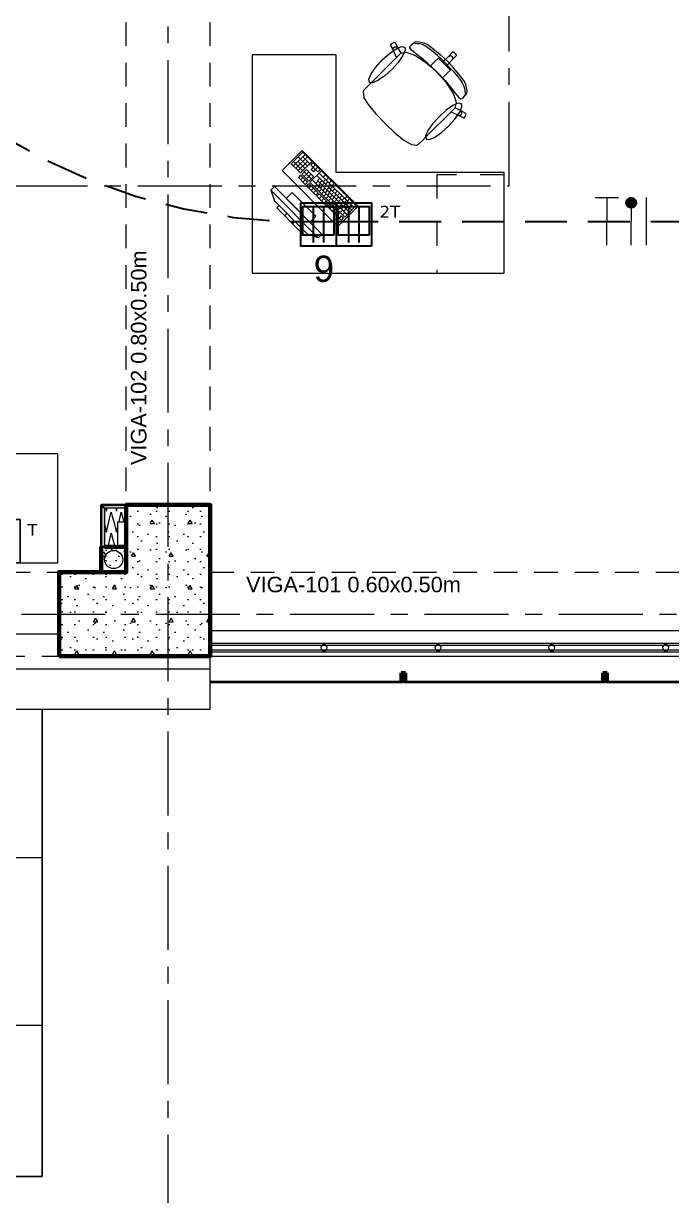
# Model space of a CAD drawing. Header units: inches. Extents: x -19 to 5698, y -728 to 92.
# Drawn here: x 413.46 to 417.32, y 3.99 to 10.97 of the extents above; entities that cross this region are included whole.
import ezdxf

# ---------------------------------------------------------------- set-up
doc = ezdxf.new("R2010")
doc.units = ezdxf.units.IN
doc.header["$MEASUREMENT"] = 0
doc.set_wipeout_variables(frame=1)
for name, pattern in [('HIDDEN', [0.375, 0.25, -0.125]), ('Hidden Line', [0.195611, 0.141111, -0.0545]), ('Punto & Raya', [0.65, 0.5, -0.075, 0, -0.075]), ('Rayas', [0.282222, 0.141111, -0.141111]), ('RAYITAS', [0.375, 0.25, -0.125]), ('Wipeout_Contour', [1, 0, -1])]:
    doc.linetypes.add(name, pattern=pattern)
doc.layers.get('0').update_dxf_attribs({"color": 61})
for name, color, linetype, lineweight in [('00 conduct tomacorr', 120, 'HIDDEN', 30), ('00 IE LUZ EMERGENCIA', 253, 'Continuous', 0), ('T-TECHO-E', 150, 'Continuous', 20), ('T.S.', 61, 'Continuous', 25), ('TOMACORRIENTE', 22, 'RAYITAS', 9)]:
    doc.layers.add(name, color=color, linetype=linetype, lineweight=lineweight)
for name, color, linetype in [('02 _ ARQ _ ALB _ Ejes Generales', 251, 'Continuous'), ('02 _ ARQ _ ALB _ Mobiliario', 7, 'Continuous'), ('02 _ ARQ _ ZON _ Espacio.3D', 7, 'Continuous'), ('08 _ STR _ EXT _ 06 Columnas', 7, 'Continuous'), ('08 _ STR _ EXT _ 07 Losa Aligerada', 7, 'Continuous'), ('08 _ STR _ EXT _ 08 Placas Inclinadas', 7, 'Continuous'), ('08 _ STR _ EXT _ 09 Vigas', 251, 'Continuous'), ('Acabado - Muros', 7, 'Continuous'), ('Dibujo 2D - General', 7, 'Continuous'), ('Estructura - 04 MURO', 7, 'Continuous'), ('Estructura - Carga', 7, 'Continuous'), ('Interior - Escaleras & Barandillas', 7, 'Continuous'), ('Interior - Mobiliario', 7, 'Continuous'), ('Marcador - Secciones', 7, 'Continuous'), ('MEP - HVAC', 7, 'Continuous'), ('Notas - Etiquetas', 7, 'Continuous')]:
    doc.layers.add(name, color=color, linetype=linetype)
doc.styles.add('Annotative', font='arial.ttf')
doc.styles.add('Estilo_Generado_4', font='swisse.ttf')

# ---------------------------------------------------------------- blocks, each defined once
blk = doc.blocks.new('*X265', base_point=(3216.2361, 0))
at = {"layer": 'Estructura - 04 MURO', "color": 9, "linetype": 'Continuous', "lineweight": 5}
for p, q in [((3260.1868, 8.0693), (3260.1882, 8.064)), ((3260.1882, 8.064), (3260.189, 8.0671)), ((3260.2026, 8), (3260.2127, 8.0434)), ((3260.2227, 8.0334), (3260.2316, 8))]:
    blk.add_line(p, q, dxfattribs=at)
blk = doc.blocks.new('*X266', base_point=(3216.2361, 0))
at = {"layer": 'Estructura - 04 MURO', "color": 9, "linetype": 'Continuous', "lineweight": 5}
for p, q in [((3260.2626, 8), (3260.2761, 8.0579)), ((3260.2761, 8.0579), (3260.2916, 8)), ((3260.3039, 8.08), (3260.3061, 8.072))]:
    blk.add_line(p, q, dxfattribs=at)
blk = doc.blocks.new('*X267', base_point=(3216.2361, 0))
at = {"layer": 'Estructura - 04 MURO', "color": 9, "linetype": 'Continuous', "lineweight": 5}
for p, q in [((3260.1839, 8.08), (3260.1868, 8.0693)), ((3260.189, 8.0671), (3260.1919, 8.08)), ((3260.2127, 8.0434), (3260.2161, 8.0579)), ((3260.2161, 8.0579), (3260.2227, 8.0334)), ((3260.2439, 8.08), (3260.2482, 8.064)), ((3260.2482, 8.064), (3260.2519, 8.08))]:
    blk.add_line(p, q, dxfattribs=at)
blk = doc.blocks.new('*X268', base_point=(3216.2361, 0))
at = {"layer": 'Estructura - 04 MURO', "color": 9, "linetype": 'Continuous', "lineweight": 5}
for p, q in [((3260.1761, 7.9834), (3260.1882, 7.938)), ((3260.1882, 7.938), (3260.2026, 8)), ((3260.2316, 8), (3260.2482, 7.938)), ((3260.2482, 7.938), (3260.2561, 7.9718)), ((3260.1971, 7.85), (3260.2161, 7.9319)), ((3260.2161, 7.9319), (3260.238, 7.85)), ((3260.1761, 7.8574), (3260.178, 7.85))]:
    blk.add_line(p, q, dxfattribs=at)
blk = doc.blocks.new('CAJA POP UP 6 MODULOS')
at = {"layer": '00 conduct tomacorr', "linetype": 'Continuous'}
for p, q in [((-0.095, -0.165), (-0.095, -0.0151)), ((-0.052, -0.165), (-0.052, -0.0151)), ((0.052, -0.165), (0.052, -0.0151)), ((0.095, -0.165), (0.095, -0.0151)), ((0, -0.165), (0, -0.18))]:
    blk.add_line(p, q, dxfattribs=at)
for points in [[(-0.147, 0), (0.147, 0), (0.147, -0.18), (-0.147, -0.18)], [(0, 0), (0.147, 0), (0.147, -0.18), (0, -0.18)]]:
    blk.add_lwpolyline(points, close=True, dxfattribs=at)
for points in [[(-0.138, -0.045), (-0.009, -0.045), (-0.009, -0.165), (-0.138, -0.165), (-0.138, -0.045)], [(0.009, -0.045), (0.138, -0.045), (0.138, -0.165), (0.009, -0.165), (0.009, -0.045)]]:
    blk.add_lwpolyline(points, dxfattribs=at)
at = {"color": 1, "insert": (-0.1807, -0.168), "char_height": 0.05, "attachment_point": 1, "rotation": 180}
blk.add_mtext_dynamic_manual_height_columns('{\\fVerdana|b0|i0|c0|p34;2T}', width=0.000481, gutter_width=0.1561, heights=[0], dxfattribs=at)
blk = doc.blocks.new('a')
at = {"layer": 'TOMACORRIENTE', "ltscale": 0.05}
h = blk.add_hatch(color=4, dxfattribs=at)
edge = h.paths.add_edge_path()
edge.add_arc((0, 0.0752), 0.0211, 0, 360)
at = {"layer": 'TOMACORRIENTE', "color": 4}
for p, q in [((-0.1455, 0.0963), (-0.0515, 0.0963)), ((-0.0985, 0.0963), (-0.0985, -0.0966)), ((0, 0.0963), (0, -0.0963)), ((0.0623, -0.0963), (0.0623, 0.0963))]:
    blk.add_line(p, q, dxfattribs=at)
blk.add_circle((0, 0.0752), 0.0211, dxfattribs=at)
blk = doc.blocks.new('CABLE 3FACE')
at = {"layer": 'T-TECHO-E', "rotation": 59.94170052614085}
blk.add_blockref('a', (0, 0), dxfattribs=at)
blk = doc.blocks.new('T.S.')
for p, q in [((2755.0914, 1630.1123), (2755.0914, 1629.8975)), ((2755.153, 1630.1123), (2755.153, 1629.8975))]:
    blk.add_line(p, q)
for points in [[(2754.9116, 1630.1338), (2755.3328, 1630.1338), (2755.3328, 1629.8758), (2754.9116, 1629.8758)], [(2755.0298, 1630.1123), (2755.2146, 1630.1123), (2755.2146, 1629.9403), (2755.0298, 1629.9403)]]:
    blk.add_lwpolyline(points, close=True)
at = {"color": 3, "insert": (2755.3768, 1630.1075), "char_height": 0.07, "attachment_point": 1}
blk.add_mtext_dynamic_manual_height_columns('{\\fVerdana|b0|i0|c0|p34;\\C1;T}', width=0.044429, gutter_width=12.5, heights=[0], dxfattribs=at)

msp = doc.modelspace()

# ---------------------------------------------------------------- hatches: boundary and pattern name
at = {"layer": 'Acabado - Muros', "linetype": 'Continuous', "lineweight": 0}
for points in [[(414.5076, 7.1), (414.5076, 7.05), (414.5326, 7.05), (414.5326, 7.1)], [(415.7076, 7.1), (415.7076, 7.05), (415.7326, 7.05), (415.7326, 7.1)], [(416.9076, 7.1), (416.9076, 7.05), (416.9326, 7.05), (416.9326, 7.1)]]:
    msp.add_hatch(color=254, dxfattribs=at).paths.add_polyline_path(points)
at = {"layer": 'Acabado - Muros', "linetype": 'Continuous', "lineweight": 9}
for points in [[(413.3251, 7.04), (414.5151, 7.04), (414.5151, 7.05), (413.3251, 7.05)], [(414.5251, 7.04), (415.7151, 7.04), (415.7151, 7.05), (414.5251, 7.05)], [(415.7251, 7.04), (416.9151, 7.04), (416.9151, 7.05), (415.7251, 7.05)], [(416.9251, 7.04), (418.1151, 7.04), (418.1151, 7.05), (416.9251, 7.05)]]:
    msp.add_hatch(color=250, dxfattribs=at).paths.add_polyline_path(points)
at = {"layer": 'Estructura - 04 MURO', "linetype": 'Continuous', "lineweight": 9}
for points in [[(413.9401, 8.08), (413.9201, 8.1), (413.9201, 8.08)], [(413.9401, 8.1), (413.9201, 8.1), (413.9401, 8.08)], [(413.9401, 8.08), (414.0701, 8.08), (414.0701, 8.1), (413.9401, 8.1)], [(413.9201, 8.08), (413.9201, 7.85), (413.9401, 7.85), (413.9401, 8.08)]]:
    msp.add_hatch(color=250, dxfattribs=at).paths.add_polyline_path(points)
at = {"layer": 'Estructura - Carga', "linetype": 'Continuous', "lineweight": 13}
h = msp.add_hatch(dxfattribs=at)
h.set_pattern_fill('HORMIGÓN_ARMADO_0002', color=251, style=0, pattern_type=2)
h.set_pattern_definition([(0, (370.00008, 2e-08), (0, 0.3117692), [0.03, -0.15]), (0, (370.09008, 0.1559), (0, 0.3117692), [0.03, -0.15]), (60, (370.00008, 2e-08), (-0.27, 0.1558846), [0.03, -0.15]), (60, (370.18008, 2e-08), (-0.27, 0.1558846), [0.03, -0.15]), (120, (370.03008, 2e-08), (0.27, 0.1558846), [0.03, -0.15]), (120, (370.21008, 2e-08), (0.27, 0.1558846), [0.03, -0.15]), (0, (370.000076, 0.03), (0, 0.06), [0, -0.06, 0, -0.09]), (45, (370.030076, 0.03), (-0.04242641, 0.04242641), [0, -0.045, 0, -0.075])])
h.paths.add_polyline_path([(413.9201, 7.85), (413.9201, 7.7), (414.0701, 7.7), (414.0701, 7.85), (413.9401, 7.85)])

# ---------------------------------------------------------------- linework, layer by layer
at = {"layer": '00 conduct tomacorr'}
msp.add_line((415.3192, 9.7891), (418.8337, 9.7891), dxfattribs=at)
msp.add_arc((415.1527, 13.2687, 0.0002), 3.4836, 194.23086, 272.73921, dxfattribs=at)
at = {"layer": '02 _ ARQ _ ALB _ Ejes Generales', "color": 251, "linetype": 'Punto & Raya', "lineweight": 13, "true_color": 0x636466}
msp.add_line((375.8455, 7.45), (424.5701, 7.45), dxfattribs=at)
at = {"layer": '02 _ ARQ _ ALB _ Mobiliario', "color": 175, "linetype": 'Continuous', "lineweight": 13, "flags": 128}
msp.add_lwpolyline([(413.227, 7.755), (413.662, 7.755), (413.662, 8.405), (413.227, 8.405)], close=True, dxfattribs=at)
at = {"layer": '02 _ ARQ _ ZON _ Espacio.3D', "color": 254, "linetype": 'Continuous', "lineweight": 0, "flags": 128}
msp.add_lwpolyline([(407.12, 16.5), (407.12, 8.1), (407.5701, 8.1), (407.5701, 7.7), (407.7701, 7.7), (407.7701, 7.3311), (413.6701, 7.3311), (413.6701, 7.7), (414.0701, 7.7), (414.0701, 8.1), (414.5701, 8.1), (414.5701, 7.35), (420.6701, 7.35), (420.6701, 7.7), (421.0701, 7.7), (421.0701, 8.1), (421.4201, 8.1), (421.4199, 11.45), (413.47, 11.4499), (413.47, 16.9), (413.47, 17.35), (407.5701, 17.3493), (407.5701, 16.5)], close=True, dxfattribs=at)
at = {"layer": '08 _ STR _ EXT _ 09 Vigas', "color": 251, "linetype": 'Hidden Line', "lineweight": 13, "true_color": 0x636466}
for p, q in [((414.0701, 7.7), (414.0701, 16.9)), ((414.5701, 7.7), (414.5701, 16.9)), ((407.5701, 7.7), (414.0701, 7.7)), ((414.5701, 7.7), (421.0701, 7.7))]:
    msp.add_line(p, q, dxfattribs=at)
at = {"layer": 'Acabado - Muros', "color": 7, "linetype": 'Continuous', "lineweight": 60}
for p, q in [((414.5076, 7.1), (414.5076, 7.05)), ((414.5326, 7.1), (414.5076, 7.1)), ((414.5326, 7.1), (414.5326, 7.05)), ((415.7076, 7.1), (415.7076, 7.05)), ((415.7326, 7.1), (415.7076, 7.1)), ((415.7326, 7.1), (415.7326, 7.05)), ((416.9076, 7.1), (416.9076, 7.05)), ((416.9326, 7.1), (416.9076, 7.1)), ((416.9326, 7.1), (416.9326, 7.05)), ((414.5326, 7.05), (414.5076, 7.05)), ((415.7326, 7.05), (415.7076, 7.05)), ((416.9326, 7.05), (416.9076, 7.05))]:
    msp.add_line(p, q, dxfattribs=at)
at = {"layer": 'Acabado - Muros', "color": 7, "linetype": 'Continuous', "lineweight": 13, "flags": 128}
for points in [[(413.3251, 7.04), (413.3251, 7.05), (414.5151, 7.05), (414.5151, 7.04)], [(414.5251, 7.04), (414.5251, 7.05), (415.7151, 7.05), (415.7151, 7.04)], [(415.7251, 7.04), (415.7251, 7.05), (416.9151, 7.05), (416.9151, 7.04)], [(416.9251, 7.04), (416.9251, 7.05), (418.1151, 7.05), (418.1151, 7.04)]]:
    msp.add_lwpolyline(points, close=True, dxfattribs=at)
at = {"layer": 'Estructura - 04 MURO', "color": 143, "linetype": 'Continuous', "lineweight": 5}
for p, q in [((413.9401, 8.08), (413.9401, 8)), ((414.0201, 8.08), (413.9401, 8.08)), ((413.9401, 8.08), (413.9401, 8)), ((414.0701, 8.08), (414.0201, 8.08)), ((413.9401, 8), (413.9401, 7.85))]:
    msp.add_line(p, q, dxfattribs=at)
at = {"layer": 'Estructura - 04 MURO', "color": 7, "linetype": 'Continuous', "lineweight": 40, "flags": 128}
for points in [[(413.9201, 8.1), (413.9201, 8.08)], [(414.0701, 8.1), (413.9201, 8.1)], [(413.9201, 8.08), (413.9201, 7.85)], [(413.9201, 7.85), (413.9401, 7.85)]]:
    msp.add_lwpolyline(points, dxfattribs=at)
at = {"layer": 'Estructura - 04 MURO', "color": 143, "linetype": 'Continuous', "lineweight": 5, "flags": 128}
for points in [[(414.0201, 8), (414.0701, 8)], [(414.0201, 7.85), (414.0201, 8)]]:
    msp.add_lwpolyline(points, dxfattribs=at)
at = {"layer": 'Estructura - Carga', "color": 7, "linetype": 'Continuous', "lineweight": 80, "flags": 128}
msp.add_lwpolyline([(413.9201, 7.85), (413.9201, 7.7), (414.0701, 7.7), (414.0701, 7.85), (413.9401, 7.85)], dxfattribs=at)
at = {"layer": 'Interior - Mobiliario', "color": 175, "linetype": 'Continuous', "lineweight": 13}
for p, q in [((415.6433, 10.8408), (415.6446, 10.8448)), ((415.6603, 10.8077), (415.6433, 10.8408)), ((415.6446, 10.8448), (415.666, 10.8557)), ((415.6594, 10.8192), (415.6622, 10.8243)), ((415.6622, 10.8243), (415.6668, 10.8279)), ((415.666, 10.8557), (415.6701, 10.8543)), ((415.6668, 10.8279), (415.6724, 10.8295)), ((415.6701, 10.8543), (415.687, 10.8212)), ((415.6724, 10.8295), (415.6783, 10.8287)), ((415.6783, 10.8287), (415.6834, 10.8258)), ((415.6834, 10.8258), (415.687, 10.8212)), ((415.758, 10.8234), (415.7614, 10.8363)), ((415.768, 10.8091), (415.758, 10.8234)), ((415.7614, 10.8363), (415.7893, 10.8595)), ((415.784, 10.8499), (415.7795, 10.8507)), ((415.792, 10.8491), (415.784, 10.8499)), ((415.7893, 10.8595), (415.8061, 10.8614)), ((415.8028, 10.847), (415.792, 10.8491)), ((415.8182, 10.8459), (415.8028, 10.847)), ((415.8061, 10.8614), (415.8422, 10.8536)), ((415.833, 10.842), (415.8182, 10.8459)), ((415.8518, 10.832), (415.833, 10.842)), ((415.8422, 10.8536), (415.8614, 10.8447)), ((415.8736, 10.8172), (415.8518, 10.832)), ((415.8614, 10.8447), (415.8831, 10.8298)), ((415.8831, 10.8298), (415.9398, 10.7829)), ((415.532, 10.6181), (415.6799, 10.7659)), ((415.6587, 10.8134), (415.6594, 10.8192)), ((415.6603, 10.8077), (415.6587, 10.8134)), ((415.6799, 10.7659), (415.6603, 10.8077)), ((415.7041, 10.7902), (415.6799, 10.7659)), ((415.687, 10.8212), (415.7044, 10.7902)), ((415.7041, 10.7902), (415.7044, 10.7902)), ((415.7044, 10.7902), (415.7363, 10.7977)), ((415.7363, 10.7977), (415.7883, 10.7793)), ((415.7903, 10.7905), (415.768, 10.8091)), ((415.7883, 10.7793), (415.8521, 10.738)), ((415.8265, 10.7625), (415.7903, 10.7905)), ((415.8658, 10.7298), (415.8265, 10.7625)), ((415.8974, 10.7986), (415.8736, 10.8172)), ((415.9222, 10.7774), (415.8974, 10.7986)), ((415.9076, 10.7406), (415.9288, 10.7617)), ((415.9468, 10.7549), (415.9222, 10.7774)), ((415.9288, 10.7617), (415.9524, 10.7381)), ((415.9398, 10.7829), (415.982, 10.7438)), ((415.9703, 10.7321), (415.9468, 10.7549)), ((415.9524, 10.7381), (415.9889, 10.7721)), ((415.9889, 10.7721), (416.015, 10.7982)), ((415.9889, 10.7721), (415.9938, 10.7753)), ((415.9938, 10.7753), (415.9995, 10.7764)), ((415.9995, 10.7764), (416.0053, 10.7753)), ((416.0053, 10.7753), (416.0102, 10.772)), ((416.0135, 10.7671), (416.0102, 10.772)), ((416.0103, 10.7507), (416.0364, 10.7768)), ((416.0103, 10.7507), (416.0135, 10.7556)), ((416.0146, 10.7613), (416.0135, 10.7671)), ((416.0135, 10.7556), (416.0146, 10.7613)), ((416.015, 10.7982), (416.0193, 10.7981)), ((416.0193, 10.7981), (416.0278, 10.7896)), ((416.0363, 10.7811), (416.0278, 10.7896)), ((416.0364, 10.7768), (416.0363, 10.7811)), ((415.8521, 10.738), (415.8802, 10.7132)), ((415.9186, 10.6803), (415.8658, 10.7298)), ((415.8802, 10.7132), (415.9076, 10.7406)), ((415.8802, 10.7132), (415.9181, 10.6799)), ((415.9524, 10.7381), (415.9643, 10.7261)), ((415.9763, 10.7142), (415.9643, 10.7261)), ((415.9703, 10.7321), (415.9931, 10.7086)), ((415.9763, 10.7142), (416.0103, 10.7507)), ((415.9999, 10.6906), (415.9763, 10.7142)), ((415.9788, 10.6694), (415.9999, 10.6906)), ((416.0211, 10.7016), (415.982, 10.7438)), ((415.9931, 10.7086), (416.0156, 10.684)), ((416.0156, 10.684), (416.0368, 10.6592)), ((416.068, 10.6449), (416.0211, 10.7016)), ((415.5065, 10.5926), (415.532, 10.6181)), ((415.9514, 10.642), (415.9181, 10.6799)), ((415.9186, 10.6803), (415.968, 10.6276)), ((415.9514, 10.642), (415.9788, 10.6694)), ((415.9762, 10.6139), (415.9514, 10.642)), ((415.968, 10.6276), (416.0007, 10.5883)), ((416.0175, 10.5501), (415.9762, 10.6139)), ((416.0368, 10.6592), (416.0554, 10.6354)), ((416.0554, 10.6354), (416.0702, 10.6136)), ((416.0829, 10.6232), (416.068, 10.6449)), ((416.0702, 10.6136), (416.0802, 10.5948)), ((416.0918, 10.604), (416.0829, 10.6232)), ((415.4817, 10.5613), (415.4846, 10.5706)), ((415.4857, 10.5274), (415.4817, 10.5613)), ((415.4846, 10.5706), (415.5065, 10.5926)), ((416.0007, 10.5883), (416.0287, 10.5521)), ((416.0359, 10.4981), (416.0175, 10.5501)), ((416.0287, 10.5521), (416.0473, 10.5298)), ((416.0745, 10.5232), (416.0977, 10.5511)), ((416.0802, 10.5948), (416.0841, 10.58)), ((416.0841, 10.58), (416.0853, 10.5646)), ((416.0853, 10.5646), (416.0873, 10.5538)), ((416.0873, 10.5538), (416.0881, 10.5458)), ((416.0881, 10.5458), (416.0889, 10.5413)), ((416.0996, 10.5678), (416.0918, 10.604)), ((416.0977, 10.5511), (416.0996, 10.5678)), ((415.4866, 10.5253), (415.4857, 10.5274)), ((415.5115, 10.4852), (415.4866, 10.5253)), ((415.5551, 10.4316), (415.5115, 10.4852)), ((416.0284, 10.4662), (416.0359, 10.4981)), ((416.0473, 10.5298), (416.0616, 10.5198)), ((416.0616, 10.5198), (416.0745, 10.5232)), ((415.5558, 10.4307), (415.5551, 10.4316)), ((415.6106, 10.3724), (415.5558, 10.4307)), ((415.8563, 10.2938), (416.0041, 10.4417)), ((416.0284, 10.4659), (416.0041, 10.4417)), ((416.0041, 10.4417), (416.0459, 10.4221)), ((416.0284, 10.4659), (416.0284, 10.4662)), ((416.0594, 10.4488), (416.0284, 10.4662)), ((416.0459, 10.4221), (416.0516, 10.4205)), ((416.0459, 10.4221), (416.079, 10.4051)), ((416.0516, 10.4205), (416.0574, 10.4212)), ((416.0574, 10.4212), (416.0625, 10.424)), ((416.0641, 10.4452), (416.0594, 10.4488)), ((416.0925, 10.4319), (416.0594, 10.4488)), ((416.0625, 10.424), (416.0661, 10.4286)), ((416.0669, 10.4401), (416.0641, 10.4452)), ((416.0661, 10.4286), (416.0677, 10.4342)), ((416.0677, 10.4342), (416.0669, 10.4401)), ((416.079, 10.4051), (416.083, 10.4064)), ((416.083, 10.4064), (416.0939, 10.4278)), ((416.0939, 10.4278), (416.0925, 10.4319)), ((415.6106, 10.3724), (415.669, 10.3176)), ((415.669, 10.3176), (415.6698, 10.3169)), ((415.6698, 10.3169), (415.7234, 10.2733)), ((415.7234, 10.2733), (415.7635, 10.2484)), ((415.8088, 10.2464), (415.8308, 10.2683)), ((415.8308, 10.2683), (415.8563, 10.2938)), ((415.1212, 10.2015), (415.0526, 10.1329)), ((415.1766, 10.1461), (415.1212, 10.2015)), ((415.7635, 10.2484), (415.7656, 10.2475)), ((415.7656, 10.2475), (415.7995, 10.2435)), ((415.7995, 10.2435), (415.8088, 10.2464)), ((415.0526, 10.1329), (415.108, 10.0775)), ((415.1217, 10.0912), (415.0663, 10.1466)), ((415.135, 10.1876), (415.0665, 10.1191)), ((415.1489, 10.1738), (415.0803, 10.1052)), ((415.1491, 10.1186), (415.0938, 10.174)), ((415.1354, 10.1049), (415.0939, 10.1465)), ((415.149, 10.1462), (415.0942, 10.0914)), ((415.108, 10.0775), (415.1766, 10.1461)), ((415.1629, 10.1324), (415.1213, 10.1739)), ((415.1835, 10.1392), (415.1698, 10.1254)), ((415.1698, 10.1254), (415.1836, 10.1116)), ((415.225, 10.0976), (415.1835, 10.1392)), ((415.1973, 10.1253), (415.1836, 10.1116)), ((415.1081, 10.0637), (415.0944, 10.05)), ((415.1496, 10.0222), (415.1081, 10.0637)), ((415.1424, 10.098), (415.1149, 10.0706)), ((415.1149, 10.0706), (415.1565, 10.029)), ((415.1702, 10.0428), (415.1286, 10.0843)), ((415.1562, 10.0842), (415.1288, 10.0567)), ((415.1839, 10.0565), (415.1424, 10.098)), ((415.17, 10.0703), (415.1426, 10.0429)), ((415.1565, 10.029), (415.1839, 10.0565)), ((415.232, 10.0907), (415.1634, 10.0221)), ((415.1836, 10.1116), (415.1699, 10.0979)), ((415.1699, 10.0979), (415.1838, 10.084)), ((415.1975, 10.0977), (415.1836, 10.1116)), ((415.1838, 10.084), (415.1975, 10.0977)), ((415.2112, 10.1115), (415.1975, 10.0977)), ((415.1975, 10.0977), (415.2113, 10.0839)), ((415.4122, 9.8555), (415.2045, 10.0633)), ((415.2113, 10.0839), (415.225, 10.0976)), ((415.426, 9.8693), (415.2182, 10.077)), ((415.4397, 9.883), (415.232, 10.0907)), ((415.2562, 10.0665), (415.2425, 10.0527)), ((414.9515, 9.9962), (414.9303, 9.9749)), ((415.2344, 9.7133), (414.9515, 9.9962)), ((415.0944, 10.05), (415.1359, 10.0085)), ((415.1219, 10.0499), (415.1082, 10.0362)), ((415.1358, 10.036), (415.1221, 10.0223)), ((415.1359, 10.0085), (415.1496, 10.0222)), ((415.1565, 10.0153), (415.1428, 10.0015)), ((415.1428, 10.0015), (415.1982, 9.9462)), ((415.2119, 9.9599), (415.1565, 10.0153)), ((415.1704, 10.0014), (415.1567, 9.9877)), ((415.1634, 10.0221), (415.3711, 9.8144)), ((415.1842, 9.9876), (415.1705, 9.9739)), ((415.3848, 9.8281), (415.1771, 10.0358)), ((415.2048, 10.0081), (415.1911, 9.9944)), ((415.2116, 10.0288), (415.1979, 10.0151)), ((415.2186, 9.9943), (415.2049, 9.9806)), ((415.2218, 10.0459), (415.2081, 10.0322)), ((415.3985, 9.8418), (415.2081, 10.0322)), ((415.2254, 10.0149), (415.2117, 10.0012)), ((415.2357, 10.0321), (415.222, 10.0184)), ((415.2393, 10.0011), (415.2256, 9.9874)), ((415.2495, 10.0183), (415.2358, 10.0045)), ((415.2531, 9.9872), (415.2394, 9.9735)), ((415.2563, 10.0389), (415.2426, 10.0252)), ((415.2634, 10.0044), (415.2497, 9.9907)), ((415.2702, 10.025), (415.2565, 10.0113)), ((415.2735, 10.0491), (415.2598, 10.0354)), ((415.2772, 9.9906), (415.2635, 9.9768)), ((415.284, 10.0112), (415.2703, 9.9975)), ((415.2908, 10.0318), (415.2771, 10.0181)), ((415.2979, 9.9973), (415.2842, 9.9836)), ((415.3081, 10.0145), (415.2944, 10.0008)), ((414.9303, 9.9749), (415.2131, 9.6921)), ((414.9303, 9.9749), (414.9515, 9.9113)), ((415.0576, 9.9608), (415.0222, 9.9254)), ((415.0222, 9.9254), (415.1636, 9.784)), ((415.199, 9.8194), (415.0576, 9.9608)), ((415.1981, 9.9737), (415.1844, 9.96)), ((415.1982, 9.9462), (415.2119, 9.9599)), ((415.2188, 9.9529), (415.2051, 9.9392)), ((415.2051, 9.9392), (415.2605, 9.8838)), ((415.2325, 9.9804), (415.2188, 9.9667)), ((415.2742, 9.8976), (415.2188, 9.9529)), ((415.2327, 9.9391), (415.219, 9.9254)), ((415.2463, 9.9666), (415.2326, 9.9529)), ((415.2465, 9.9253), (415.2328, 9.9115)), ((415.2602, 9.9527), (415.2465, 9.939)), ((415.267, 9.9734), (415.2533, 9.9597)), ((415.274, 9.9389), (415.2603, 9.9252)), ((415.2808, 9.9595), (415.2671, 9.9458)), ((415.2879, 9.9251), (415.2742, 9.9113)), ((415.2911, 9.9767), (415.2774, 9.963)), ((415.2947, 9.9457), (415.281, 9.932)), ((415.3049, 9.9629), (415.2912, 9.9492)), ((415.3085, 9.9318), (415.2948, 9.9181)), ((415.3117, 9.9835), (415.298, 9.9698)), ((415.3188, 9.949), (415.3051, 9.9353)), ((415.3224, 9.918), (415.3087, 9.9043)), ((415.3256, 9.9697), (415.3119, 9.9559)), ((415.3326, 9.9352), (415.3189, 9.9215)), ((415.3394, 9.9558), (415.3257, 9.9421)), ((415.3465, 9.9213), (415.3328, 9.9076)), ((415.3533, 9.942), (415.3395, 9.9282)), ((415.3671, 9.9281), (415.3534, 9.9144)), ((415.381, 9.9143), (415.3672, 9.9006)), ((415.3843, 9.9384), (415.3706, 9.9246)), ((415.3999, 9.9228), (415.3861, 9.9091)), ((415.1495, 9.7133), (414.9515, 9.9113)), ((414.9798, 9.883), (414.9657, 9.8689)), ((414.9657, 9.8689), (415.1071, 9.7274)), ((415.1212, 9.7416), (414.9798, 9.883)), ((415.2604, 9.9114), (415.2467, 9.8977)), ((415.2605, 9.8838), (415.2742, 9.8976)), ((415.2812, 9.8906), (415.2674, 9.8769)), ((415.2674, 9.8769), (415.3228, 9.8215)), ((415.3366, 9.8352), (415.2812, 9.8906)), ((415.295, 9.8768), (415.2813, 9.8631)), ((415.3017, 9.9112), (415.288, 9.8975)), ((415.3089, 9.8629), (415.2951, 9.8492)), ((415.3156, 9.8974), (415.3019, 9.8836)), ((415.3227, 9.8491), (415.309, 9.8354)), ((415.3294, 9.8835), (415.3157, 9.8698)), ((415.3362, 9.9041), (415.3225, 9.8904)), ((415.3433, 9.8697), (415.3296, 9.8559)), ((415.3501, 9.8903), (415.3364, 9.8766)), ((415.3571, 9.8558), (415.3434, 9.8421)), ((415.3603, 9.9075), (415.3466, 9.8938)), ((415.3639, 9.8765), (415.3502, 9.8627)), ((415.3742, 9.8936), (415.3605, 9.8799)), ((415.3778, 9.8626), (415.364, 9.8489)), ((415.3711, 9.8144), (415.4397, 9.883)), ((415.388, 9.8798), (415.3743, 9.8661)), ((415.3948, 9.9004), (415.3811, 9.8867)), ((415.4086, 9.8866), (415.3949, 9.8729)), ((415.4154, 9.9072), (415.4017, 9.8935)), ((415.0269, 9.8359), (415.0128, 9.8217)), ((415.0741, 9.7887), (415.0599, 9.7746)), ((415.1636, 9.784), (415.199, 9.8194)), ((415.3228, 9.8215), (415.3366, 9.8352)), ((415.3504, 9.8214), (415.3367, 9.8077)), ((415.3367, 9.8077), (415.3505, 9.7938)), ((415.3642, 9.8075), (415.3504, 9.8214)), ((415.3505, 9.7938), (415.3642, 9.8075)), ((415.371, 9.842), (415.3573, 9.8283)), ((415.1071, 9.7274), (415.1212, 9.7416)), ((415.2131, 9.6921), (415.1495, 9.7133)), ((415.2131, 9.6921), (415.2344, 9.7133))]:
    msp.add_line(p, q, dxfattribs=at)
at = {"layer": 'Interior - Mobiliario', "color": 175, "linetype": 'Rayas', "lineweight": 13}
for p, q in [((416.3192, 10.066), (415.9192, 10.066)), ((415.9192, 10.066), (415.9192, 9.481))]:
    msp.add_line(p, q, dxfattribs=at)
at = {"layer": 'Interior - Mobiliario', "color": 175, "linetype": 'Continuous', "lineweight": 13, "flags": 128}
for points in [[(415.5941, 10.7509), (415.6366, 10.789), (415.677, 10.817), (415.709, 10.8306), (415.728, 10.8278), (415.7308, 10.8088), (415.7172, 10.7768), (415.6892, 10.7364), (415.6511, 10.6939), (415.6086, 10.6558), (415.5682, 10.6278), (415.5361, 10.6141), (415.5172, 10.617), (415.5143, 10.6359), (415.528, 10.668), (415.556, 10.7084)], [(414.8192, 9.481), (416.3192, 9.481), (416.3192, 10.081), (415.3192, 10.081), (415.3192, 10.781), (414.8192, 10.781)], [(415.9891, 10.3559), (416.0272, 10.3984), (416.0552, 10.4388), (416.0688, 10.4708), (416.066, 10.4897), (416.047, 10.4926), (416.015, 10.479), (415.9746, 10.451), (415.9321, 10.4128), (415.894, 10.3704), (415.866, 10.33), (415.8524, 10.2979), (415.8552, 10.279), (415.8741, 10.2761), (415.9062, 10.2897), (415.9466, 10.3178)], [(415.3298, 9.7593), (415.45, 9.8795), (415.1177, 10.2118), (414.9975, 10.0916)]]:
    msp.add_lwpolyline(points, close=True, dxfattribs=at)
at = {"layer": 'Marcador - Secciones', "color": 251, "linetype": 'Punto & Raya', "lineweight": 13, "true_color": 0x636466}
for p, q in [((416.3507, 10.0018), (416.3507, 17.4928)), ((374.9384, 10.0018), (416.3507, 10.0018))]:
    msp.add_line(p, q, dxfattribs=at)
at = {"layer": 'MEP - HVAC', "color": 7, "linetype": 'Continuous', "lineweight": 13, "flags": 128}
msp.add_lwpolyline([(413.9951, 7.721, -1), (413.9951, 7.829, -1)], format="xyb", close=True, dxfattribs=at)

# ---------------------------------------------------------------- block references
at = {"layer": '00 conduct tomacorr'}
for name, p, xscale, yscale, zscale, rotation in [('CABLE 3FACE', (417.0759, 9.7891), 1.47256122672843, 1.47256122672843, 1.47256122672843, 299.7894777823319), ('CAJA POP UP 6 MODULOS', (415.3192, 9.6416), 1.432830642179531, 1.432830642179531, 1.432830642179531, 179.9999999999999)]:
    msp.add_blockref(name, p, dxfattribs=dict(at, xscale=xscale, yscale=yscale, zscale=zscale, rotation=rotation))
at = {"layer": 'Estructura - 04 MURO', "color": 7, "lineweight": 80}
for name in ['*X267', '*X265', '*X266', '*X268']:
    msp.add_blockref(name, (370.0001, 0), dxfattribs=at)
at = {"layer": 'T.S.'}
msp.add_blockref('T.S.', (-2341.8952, -1622.1208), dxfattribs=at)

# ---------------------------------------------------------------- texts
at = {"layer": '00 IE LUZ EMERGENCIA', "style": 'Annotative'}
msp.add_attdef('9', (415.1858, 9.4286, 0), '', height=0.1562, dxfattribs=at)
at = {"layer": 'Notas - Etiquetas', "color": 171, "linetype": 'Continuous', "lineweight": 13, "insert": (414.0976, 8.3377), "char_height": 0.0925, "attachment_point": 1, "rotation": 90, "style": 'Estilo_Generado_4'}
msp.add_mtext('\\A1;{\\pql;\\fSwis721 Ex BT|b0|i0|c0|p34;VIGA-102\\fSwis721 Ex BT|b0|i0|c0|p34; \\fSwis721 Ex BT|b0|i0|c0|p34;0.80\\fSwis721 Ex BT|b0|i0|c0|p34;x\\fSwis721 Ex BT|b0|i0|c0|p34;0.50\\fSwis721 Ex BT|b0|i0|c0|p34;m}', dxfattribs=at)
at = {"layer": 'Notas - Etiquetas', "color": 171, "linetype": 'Continuous', "lineweight": 13, "insert": (414.7836, 7.6724), "char_height": 0.0925, "attachment_point": 1, "style": 'Estilo_Generado_4'}
msp.add_mtext('\\A1;{\\pql;\\fSwis721 Ex BT|b0|i0|c0|p34;VIGA-101\\fSwis721 Ex BT|b0|i0|c0|p34; \\fSwis721 Ex BT|b0|i0|c0|p34;0.60\\fSwis721 Ex BT|b0|i0|c0|p34;x\\fSwis721 Ex BT|b0|i0|c0|p34;0.50\\fSwis721 Ex BT|b0|i0|c0|p34;m}', dxfattribs=at)

# ---------------------------------------------------------------- wipeouts: each hides what was drawn before it
at = {"color": 254, "linetype": 'Wipeout_Contour', "lineweight": 0, "ltscale": 13028.243335}
msp.add_wipeout([(413.5698, 4.1), (408.0698, 4.1), (408.0698, 6.8828), (413.5698, 6.8828)], dxfattribs=at).dxf.layer = 'Dibujo 2D - General'

# ---------------------------------------------------------------- next in the draw order: hatches: boundary and pattern name
at = {"layer": 'Dibujo 2D - General', "linetype": 'Continuous', "lineweight": 13}
h = msp.add_hatch(dxfattribs=at)
h.set_pattern_fill('CEMENTO_PULIDO_Y_BRUÑADO_FA', color=251, style=0, pattern_type=2)
h.set_pattern_definition([(0, (370.0001, 2e-08), (0, 1), []), (90, (370.0001, 2e-08), (-1, 0), [])])
h.paths.add_polyline_path([(413.5698, 4.1), (408.0698, 4.1), (408.0698, 6.8828), (413.5698, 6.8828)])

# ---------------------------------------------------------------- next in the draw order: linework, layer by layer
at = {"layer": '08 _ STR _ EXT _ 07 Losa Aligerada', "color": 7, "linetype": 'Continuous', "lineweight": 18, "flags": 128}
msp.add_lwpolyline([(408.0698, 4.1), (413.5698, 4.1), (413.5698, 6.8828), (414.5701, 6.8828), (414.5701, 7.2038), (421.5701, 7.2038), (421.5701, 15.1499), (421.57, 15.1499), (421.57, 15.7999), (421.5701, 15.7999), (421.5701, 17.9501), (421.5701, 20.35), (419.0801, 20.35), (416.6701, 20.35), (416.6701, 22.35), (416.6701, 22.6), (416.6701, 24.5), (416.6701, 24.75), (416.6701, 26.75), (421.5701, 26.75), (421.5701, 29.7)], dxfattribs=at)
at = {"layer": 'Dibujo 2D - General', "color": 251, "linetype": 'Continuous', "lineweight": 13, "flags": 128}
msp.add_lwpolyline([(413.5698, 4.1), (408.0698, 4.1), (408.0698, 6.8828), (413.5698, 6.8828)], close=True, dxfattribs=at)

# ---------------------------------------------------------------- next in the draw order: wipeouts: each hides what was drawn before it
at = {"color": 254, "linetype": 'Wipeout_Contour', "lineweight": 0, "ltscale": 13042.767147}
msp.add_wipeout([(414.4285, 7.2), (414.4624, 7.124), (414.5701, 7.124), (414.5701, 7.2)], dxfattribs=at).dxf.layer = '08 _ STR _ EXT _ 08 Placas Inclinadas'

# ---------------------------------------------------------------- next in the draw order: wipeouts: each hides what was drawn before it
at = {"color": 254, "linetype": 'Wipeout_Contour', "lineweight": 0, "ltscale": 9781.834619}
msp.add_wipeout([(414.5701, 7.124), (414.4624, 7.124), (414.5701, 6.8828)], dxfattribs=at).dxf.layer = '08 _ STR _ EXT _ 08 Placas Inclinadas'

# ---------------------------------------------------------------- next in the draw order: wipeouts: each hides what was drawn before it
at = {"color": 254, "linetype": 'Wipeout_Contour', "lineweight": 0, "ltscale": 13040.836407}
msp.add_wipeout([(413.37, 6.8828), (414.5701, 6.8828), (414.4624, 7.124), (413.37, 7.124)], dxfattribs=at).dxf.layer = '08 _ STR _ EXT _ 08 Placas Inclinadas'

# ---------------------------------------------------------------- next in the draw order: linework, layer by layer
at = {"layer": '08 _ STR _ EXT _ 08 Placas Inclinadas', "color": 7, "linetype": 'Continuous', "lineweight": 13, "flags": 128}
for points in [[(414.5701, 7.124), (414.5701, 7.2)], [(414.5701, 6.8828), (414.5701, 7.124)], [(413.37, 6.8828), (414.5701, 6.8828)]]:
    msp.add_lwpolyline(points, dxfattribs=at)

# ---------------------------------------------------------------- next in the draw order: wipeouts: each hides what was drawn before it
at = {"color": 254, "linetype": 'Wipeout_Contour', "lineweight": 0, "ltscale": 19560.916314}
msp.add_wipeout([(413.6701, 7.3311), (413.37, 7.3311), (413.37, 7.124), (414.4624, 7.124), (414.4285, 7.2), (413.6701, 7.2)], dxfattribs=at).dxf.layer = '08 _ STR _ EXT _ 08 Placas Inclinadas'

# ---------------------------------------------------------------- next in the draw order: linework, layer by layer
at = {"layer": '02 _ ARQ _ ALB _ Ejes Generales', "color": 251, "linetype": 'Punto & Raya', "lineweight": 13, "true_color": 0x636466}
msp.add_line((414.3201, 3.05), (414.3201, 44.9), dxfattribs=at)
at = {"layer": '08 _ STR _ EXT _ 08 Placas Inclinadas', "color": 7, "linetype": 'Continuous', "lineweight": 13}
for p, q in [((413.37, 7.124), (414.4624, 7.124)), ((414.4624, 7.124), (414.5701, 7.124))]:
    msp.add_line(p, q, dxfattribs=at)
at = {"layer": '08 _ STR _ EXT _ 08 Placas Inclinadas', "color": 7, "linetype": 'Continuous', "lineweight": 13, "flags": 128}
msp.add_lwpolyline([(413.6701, 7.3311), (413.37, 7.3311)], dxfattribs=at)

# ---------------------------------------------------------------- next in the draw order: wipeouts: each hides what was drawn before it
at = {"color": 254, "linetype": 'Wipeout_Contour', "lineweight": 0, "ltscale": 13055.456887}
msp.add_wipeout([(414.5701, 7.2), (420.6701, 7.2), (420.6701, 7.35), (414.5701, 7.35)], dxfattribs=at).dxf.layer = 'Estructura - 04 MURO'

# ---------------------------------------------------------------- next in the draw order: hatches: boundary and pattern name
at = {"layer": '08 _ STR _ EXT _ 06 Columnas', "linetype": 'Continuous', "lineweight": 9}
h = msp.add_hatch(dxfattribs=at)
h.set_pattern_fill('HORMIGÓN_EN_MASA_0002', style=0, pattern_type=2)
h.set_pattern_definition([(0, (370.00008, 2e-08), (0, 0.3897114), [0.024375, -0.200625]), (0, (370.11258, 0.19486), (0, 0.3897114), [0.024375, -0.200625]), (60, (370.00008, 2e-08), (-0.3375, 0.1948557), [0.024375, -0.200625]), (60, (370.22508, 2e-08), (-0.3375, 0.1948557), [0.024375, -0.200625]), (120, (370.02445, 2e-08), (0.3375, 0.1948557), [0.024375, -0.200625]), (120, (370.24945, 2e-08), (0.3375, 0.1948557), [0.024375, -0.200625]), (0, (370.000076, 0.0375), (0, 0.075), [0, -0.075, 0, -0.1125]), (45, (370.037576, 0.0375), (-0.05303301, 0.05303301), [0, -0.05625, 0, -0.09375])])
h.paths.add_polyline_path([(413.6701, 7.2), (414.5701, 7.2), (414.5701, 8.1), (414.0701, 8.1), (414.0701, 7.7), (413.6701, 7.7)])

# ---------------------------------------------------------------- next in the draw order: linework, layer by layer
at = {"layer": '08 _ STR _ EXT _ 06 Columnas', "color": 7, "linetype": 'Continuous', "lineweight": 80, "flags": 128}
msp.add_lwpolyline([(413.6701, 7.2), (414.5701, 7.2), (414.5701, 8.1), (414.0701, 8.1), (414.0701, 7.7), (413.6701, 7.7)], close=True, dxfattribs=at)
at = {"layer": '08 _ STR _ EXT _ 09 Vigas', "color": 251, "linetype": 'Hidden Line', "lineweight": 13, "true_color": 0x636466}
for p, q in [((379.57, 7.2), (421.5701, 7.2)), ((414.5701, 7.2), (414.0701, 7.2))]:
    msp.add_line(p, q, dxfattribs=at)
at = {"layer": 'Estructura - 04 MURO', "color": 7, "linetype": 'Continuous', "lineweight": 13, "flags": 128}
for points in [[(420.6701, 7.35), (414.5701, 7.35)], [(414.5701, 7.2), (420.6701, 7.2)]]:
    msp.add_lwpolyline(points, dxfattribs=at)
at = {"layer": 'Interior - Escaleras & Barandillas', "color": 161, "linetype": 'Continuous', "lineweight": 13, "flags": 128}
for points in [[(420.6701, 7.225), (420.6701, 7.275), (414.5701, 7.275), (414.5701, 7.225)], [(420.6701, 7.2375), (420.6701, 7.2625), (414.5701, 7.2625), (414.5701, 7.2375)], [(420.6701, 7.2375), (420.6701, 7.2625), (414.5701, 7.2625), (414.5701, 7.2375)], [(420.6701, 7.2375), (420.6701, 7.2625), (414.5701, 7.2625), (414.5701, 7.2375)]]:
    msp.add_lwpolyline(points, close=True, dxfattribs=at)
for points in [[(415.2478, 7.2688, 1), (415.2478, 7.2313, 1)], [(415.9256, 7.2688, 1), (415.9256, 7.2313, 1)], [(416.6034, 7.2688, 1), (416.6034, 7.2313, 1)], [(417.2812, 7.2688, 1), (417.2812, 7.2313, 1)]]:
    msp.add_lwpolyline(points, format="xyb", close=True, dxfattribs=at)

doc.saveas('drawing.dxf')
